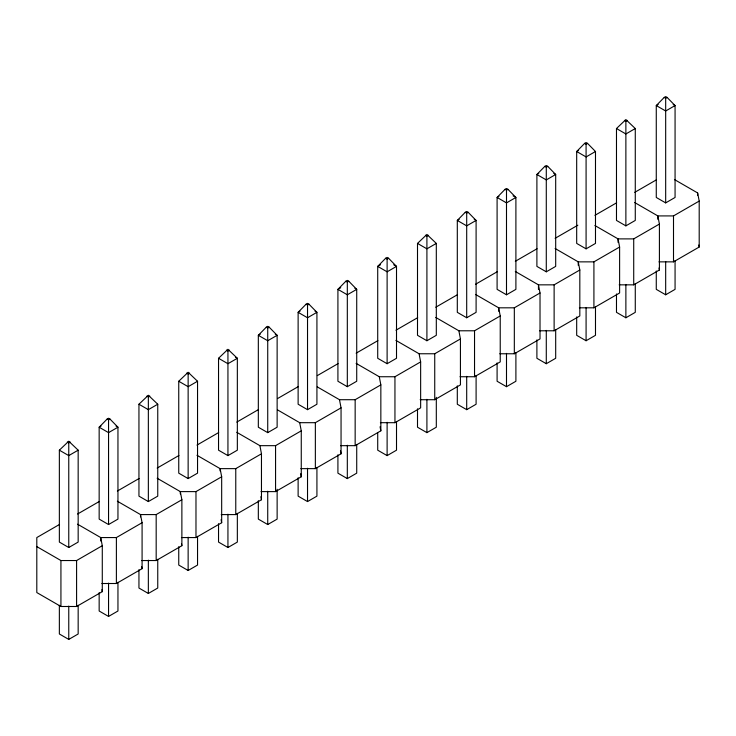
<?xml version="1.0" encoding="UTF-8"?>
<svg xmlns="http://www.w3.org/2000/svg" width="736" height="736" viewBox="0 0 736 736"><rect width="100%" height="100%" fill="white"/><g stroke="black" fill="none" stroke-linecap="round" stroke-linejoin="round"><path stroke-width="1.1" d="M59.358 450.184L68.761 441.214L78.163 450.184L78.163 542.082L68.761 547.51L59.358 542.082L59.358 450.184L68.761 455.612L78.163 450.184M107.116 419.069L99.158 427.211L99.158 519.11L108.551 524.538L117.953 519.11L117.953 427.211L109.995 419.069L108.551 418.232L107.116 419.069L108.551 419.897L109.995 419.069M138.948 404.23L148.35 395.26L157.752 404.23L157.752 496.138L148.35 501.566L138.948 496.138L138.948 404.23L148.35 409.658L157.752 404.23M178.747 381.257L188.14 372.287L197.542 381.257L197.542 473.156L188.14 478.584L178.747 473.156L178.747 381.257L188.14 386.685L197.542 381.257M218.537 358.285L227.939 349.315L237.342 358.285L237.342 450.184L227.939 455.612L218.537 450.184L218.537 358.285L227.939 363.713L237.342 358.285L235.456 357.199M266.294 327.17L258.327 335.312L258.327 427.211L267.729 432.639L277.132 427.211L277.132 335.312L269.174 327.17L267.729 326.333L266.294 327.17L267.729 327.998L269.174 327.17M306.084 304.198L298.126 312.331L298.126 404.239L307.528 409.667L316.922 404.239L316.922 312.331L308.964 304.198L307.528 303.361L306.084 304.198L307.528 305.026L308.964 304.198M345.874 281.216L337.916 289.358L337.916 381.257L347.318 386.685L356.721 381.257L356.721 289.358L348.763 281.216L347.318 280.388L345.874 281.216L347.318 282.054L348.763 281.216M385.673 258.244L377.715 266.386L377.715 358.285L387.118 363.713L396.511 358.285L396.511 266.386L388.553 258.244L387.118 257.407L385.673 258.244L387.118 259.072L388.553 258.244M417.505 243.414L426.908 234.434L436.31 243.414L436.31 335.312L426.908 340.74L417.505 335.312L417.505 243.414L426.908 248.832L436.31 243.414M465.262 212.29L457.304 220.432L457.304 312.34L466.698 317.759L476.1 312.34L476.1 220.432L468.142 212.29L466.698 211.462L465.262 212.29L466.698 213.127L468.142 212.29M505.052 189.318L497.094 197.46L497.094 289.358L506.497 294.786L515.899 289.358L515.899 197.46L507.941 189.318L506.497 188.49L505.052 189.318L506.497 190.155L507.941 189.318M544.852 166.345L536.894 174.487L536.894 266.386L546.287 271.814L555.689 266.386L555.689 174.487L547.731 166.345L546.287 165.508L544.852 166.345L546.287 167.173L547.731 166.345M584.642 143.373L576.684 151.506L576.684 243.414L586.086 248.842L595.488 243.414L595.488 151.506L587.521 143.373L586.086 142.536L584.642 143.373L586.086 144.201L587.521 143.373M616.483 128.533L625.876 119.563L635.278 128.533L635.278 220.432L625.876 225.86L616.483 220.432L616.483 128.533L625.876 133.961L635.278 128.533M664.231 97.419L656.273 105.561L656.273 197.46L665.675 202.888L675.068 197.46L675.068 105.561L667.11 97.419L665.675 96.591L664.231 97.419L665.675 98.247L667.11 97.419M67.316 442.042L68.761 442.879L70.205 442.042M146.906 396.097L148.35 396.925L149.794 396.097M186.705 373.115L188.14 373.952L189.584 373.115M226.495 350.143L227.939 350.98L229.374 350.143M425.463 235.272L426.908 236.1L428.352 235.272M624.441 120.391L625.876 121.228L627.32 120.391M101.034 426.126L99.158 427.211L108.551 432.639L117.953 427.211L116.076 426.126M260.213 334.227L258.327 335.312L267.729 340.74L277.132 335.312L275.255 334.227M300.003 311.245L298.126 312.331L307.528 317.759L316.922 312.331L315.045 311.245M340.74 287.73L337.916 289.358L347.318 294.786L356.721 289.358L354.844 288.273M380.53 264.758L377.715 266.386L387.118 271.814L396.511 266.386L393.696 264.758M459.181 219.346L457.304 220.432L466.698 225.86L476.1 220.432L474.223 219.346M498.98 196.374L497.094 197.46L506.497 202.888L515.899 197.46L513.075 195.831M538.77 173.402L536.894 174.487L546.287 179.915L555.689 174.487L553.812 173.402M578.56 150.42L576.684 151.506L586.086 156.934L595.488 151.506M658.15 104.475L656.273 105.561L665.675 110.989L675.068 105.561L673.192 104.475M59.533 524.437L36.8 537.565L36.8 592.554L60.932 606.492L76.59 606.492L102.286 591.652L102.286 545.707L100.722 537.565L77.556 524.188M77.584 514.013L99.323 501.464M117.374 491.041L139.113 478.492M157.173 468.068L178.912 455.51M196.963 445.096L218.702 432.538M236.762 422.114L258.502 409.566M277.546 398.572L298.292 386.593M317.336 375.599L338.091 363.612M356.141 353.188L377.881 340.639M395.931 330.216L417.68 317.667M435.73 307.243L457.47 294.694M475.52 284.271L497.269 271.713M515.32 261.289L537.059 248.74M555.11 238.317L577.843 225.198M594.909 215.344L616.648 202.786M634.699 192.372L656.438 179.814M36.8 546.609L60.932 560.538L76.59 560.538L102.286 545.707M100.722 541.006L100.722 537.565L116.389 537.565L142.085 522.726L140.512 514.584L117.355 501.216M140.512 516.884L140.512 514.584L156.179 514.584L181.875 499.753L180.311 491.611L157.145 478.244M180.311 493.911L180.311 491.611L195.978 491.611L221.674 476.781L220.101 468.639L196.944 455.262M220.101 470.939L220.101 468.639L235.768 468.639L261.464 453.799L259.9 445.666L236.734 432.29M259.9 445.666L275.568 445.666L301.263 430.827L299.69 422.685L277.49 409.869M299.69 422.685L315.358 422.685L341.053 407.854L339.489 399.712L317.29 386.897M339.489 399.712L355.157 399.712L380.843 384.882L379.279 376.74L356.114 363.363M379.279 376.74L394.947 376.74L420.642 361.9L419.078 353.758L395.913 340.391M419.078 353.758L434.737 353.758L460.432 338.928L458.868 330.786L435.703 317.418M458.868 330.786L474.536 330.786L500.232 315.956L498.658 307.814L475.502 294.437M498.658 311.264L498.658 307.814L514.326 307.814L540.022 292.983L538.458 284.841L515.292 271.464M538.458 289.432L538.458 284.841L554.125 284.841L579.821 270.002L578.248 261.86L555.091 248.492M578.248 265.31L578.248 261.86L593.915 261.86L619.611 247.029L618.047 238.887L594.881 225.52M618.047 242.337L618.047 238.887L633.714 238.887L659.41 224.057L657.837 215.915L634.68 202.538M657.837 219.356L657.837 215.915L673.504 215.915L699.2 201.075L697.636 192.942L674.47 179.566M101.844 583.51L116.389 583.51L142.085 568.68L142.085 522.726M141.634 560.538L156.179 560.538L181.875 545.707L181.875 499.753M181.433 537.565L195.978 537.565L221.674 522.726L221.674 476.781M221.223 514.584L235.768 514.584L261.464 499.753L261.464 453.799M261.013 491.611L275.568 491.611L301.263 476.781L301.263 430.827M300.812 468.639L315.358 468.639L341.053 453.808L341.053 407.854M340.602 445.666L355.157 445.666L380.843 430.827L380.843 384.882M380.402 422.685L394.947 422.685L420.642 407.854L420.642 361.9M420.192 399.712L434.737 399.712L460.432 384.882L460.432 338.928M459.991 376.74L474.536 376.74L500.232 361.9L500.232 315.956M499.781 353.768L514.326 353.768L540.022 338.928L540.022 292.983M539.58 330.786L554.125 330.786L579.821 315.956L579.821 270.002M579.37 307.814L593.915 307.814L619.611 292.983L619.611 247.029M619.16 284.841L633.714 284.841L659.41 270.002L659.41 224.057M658.959 261.86L673.504 261.86L699.2 247.029L699.2 201.075M59.358 605.268L59.358 633.99L68.761 639.409L78.163 633.99L78.163 605.268M99.158 592.627L99.158 611.009L108.551 616.437L117.953 611.009L117.953 582.296M138.948 569.655L138.948 588.036L148.35 593.464L157.752 588.036L157.752 559.314M178.747 546.682L178.747 565.064L188.14 570.492L197.542 565.064L197.542 536.342M218.537 523.71L218.537 542.082L227.939 547.51L237.342 542.082L237.342 513.369M258.327 500.728L258.327 519.11L267.729 524.538L277.132 519.11L277.132 489.247M298.126 477.756L298.126 496.138L307.528 501.566L316.922 496.138L316.922 467.415M337.916 454.784L337.916 473.165L347.318 478.593L356.721 473.165L356.721 444.443M377.715 432.952L377.715 450.184L387.118 455.612L396.511 450.184L396.511 421.47M417.505 408.83L417.505 427.211L426.908 432.639L436.31 427.211L436.31 397.348M457.304 385.857L457.304 404.239L466.698 409.667L476.1 404.239L476.1 375.516M497.094 362.885L497.094 381.257L506.497 386.685L515.899 381.257L515.899 352.544M536.894 339.903L536.894 358.285L546.287 363.713L555.689 358.285L555.689 329.572M576.684 316.931L576.684 335.312L586.086 340.74L595.488 335.312L595.488 306.59M616.483 293.958L616.483 312.34L625.876 317.768L635.278 312.34L635.278 283.618M656.273 270.986L656.273 289.358L665.675 294.786L675.068 289.358L675.068 260.645M698.804 244.996L699.2 247.029M659.014 267.968L659.41 270.002M380.061 426.76L380.843 430.827M340.464 450.754L341.053 453.808M300.674 473.726L301.263 476.781M260.875 496.699L261.464 499.753M221.085 519.68L221.674 522.726M181.488 543.665L181.875 545.707M141.689 566.646L142.085 568.68M101.899 589.619L102.286 591.652M697.636 192.942L697.636 195.233M673.504 215.915L673.504 261.86M665.675 98.247L665.675 202.888M665.675 261.473L665.675 294.786M633.714 238.887L633.714 284.841M625.876 121.228L625.876 225.86M625.876 284.446L625.876 317.768M593.915 261.86L593.915 307.814M586.086 144.201L586.086 248.842M586.086 307.427L586.086 340.74M554.125 284.841L554.125 330.786M546.287 167.173L546.287 271.814M546.287 330.4L546.287 363.713M514.326 307.814L514.326 353.768M506.497 190.155L506.497 294.786M506.497 353.372L506.497 386.685M474.536 330.786L474.536 376.74M466.698 213.127L466.698 317.759M466.698 376.354L466.698 409.667M434.737 353.758L434.737 399.712M426.908 236.1L426.908 340.74M426.908 399.326L426.908 432.639M394.947 376.74L394.947 422.685M387.118 259.072L387.118 363.713M387.118 422.298L387.118 455.612M355.157 399.712L355.157 445.666M347.318 282.054L347.318 386.685M347.318 445.271L347.318 478.593M315.358 422.685L315.358 468.639M307.528 305.026L307.528 409.667M307.528 468.252L307.528 501.566M275.568 445.666L275.568 491.611M267.729 327.998L267.729 432.639M267.729 491.225L267.729 524.538M235.768 468.639L235.768 514.584M227.939 350.98L227.939 455.612M227.939 514.197L227.939 547.51M195.978 491.611L195.978 537.565M188.14 373.952L188.14 478.584M188.14 537.179L188.14 570.492M156.179 514.584L156.179 560.538M148.35 396.925L148.35 501.566M148.35 560.151L148.35 593.464M116.389 537.565L116.389 583.51M108.551 419.897L108.551 524.538M108.551 583.124L108.551 616.437M76.59 560.538L76.59 606.492M68.761 442.879L68.761 547.51M68.761 606.096L68.761 639.409M60.932 560.538L60.932 606.492"/></g></svg>
